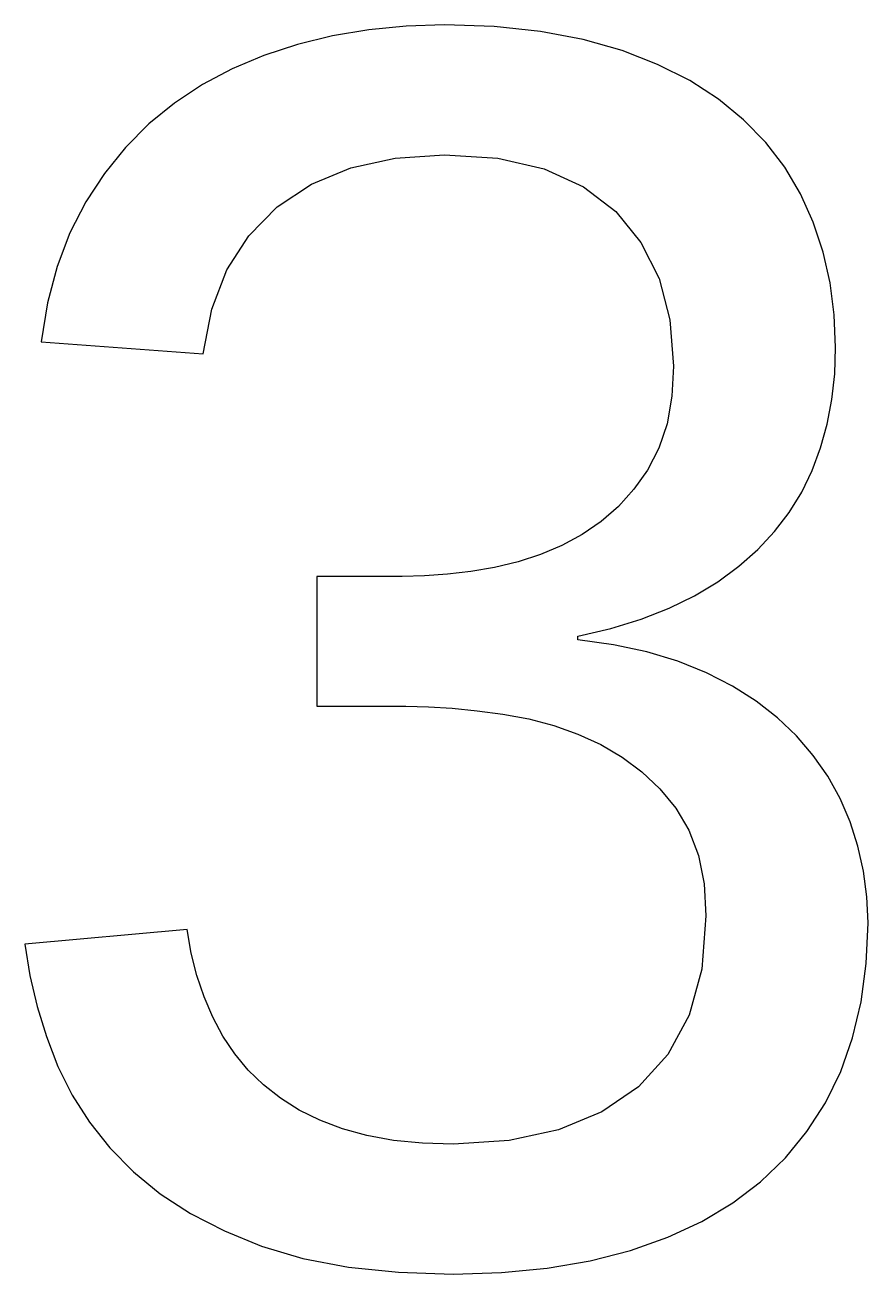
# Model space of a CAD drawing. Header units: metres. Extents: x 0.26 to 3.58, y -0.06 to 4.86.
import ezdxf

# ---------------------------------------------------------------- set-up
doc = ezdxf.new("R2010")
doc.units = ezdxf.units.M

msp = doc.modelspace()

# ---------------------------------------------------------------- linework, layer by layer
for p, q in [((1.61349, 4.84474), (1.47061, 4.82068)), ((1.76062, 4.85918), (1.61349, 4.84474)), ((1.91199, 4.864), (1.76062, 4.85918)), ((2.10881, 4.85768), (1.91199, 4.864)), ((2.29124, 4.83875), (2.10881, 4.85768)), ((2.4593, 4.80717), (2.29124, 4.83875)), ((1.33199, 4.78699), (1.19925, 4.74405)), ((1.47061, 4.82068), (1.33199, 4.78699)), ((2.61299, 4.76299), (2.4593, 4.80717)), ((1.19925, 4.74405), (1.07399, 4.69124)), ((2.75323, 4.70844), (2.61299, 4.76299)), ((1.07399, 4.69124), (0.956238, 4.62856)), ((2.87999, 4.64474), (2.75323, 4.70844)), ((2.99324, 4.57193), (2.87999, 4.64474)), ((0.956238, 4.62856), (0.845993, 4.556)), ((0.845993, 4.556), (0.744614, 4.4735)), ((3.09299, 4.48999), (2.99324, 4.57193)), ((3.1803, 4.40024), (3.09299, 4.48999)), ((0.744614, 4.4735), (0.652496, 4.381)), ((3.25525, 4.30299), (3.1803, 4.40024)), ((0.652496, 4.381), (0.569611, 4.27849)), ((1.543, 4.30049), (1.71774, 4.33911)), ((1.71774, 4.33911), (1.91199, 4.35199)), ((1.91199, 4.35199), (2.12262, 4.338)), ((2.12262, 4.338), (2.3055, 4.29599)), ((1.38774, 4.23611), (1.543, 4.30049)), ((2.3055, 4.29599), (2.46062, 4.226)), ((3.31781, 4.19824), (3.25525, 4.30299)), ((0.569611, 4.27849), (0.495987, 4.16599)), ((1.252, 4.146), (1.38774, 4.23611)), ((2.46062, 4.226), (2.588, 4.12799)), ((3.368, 4.086), (3.31781, 4.19824)), ((0.495987, 4.16599), (0.433243, 4.04337)), ((1.13962, 4.03249), (1.252, 4.146)), ((2.588, 4.12799), (2.68774, 4.00587)), ((0.433243, 4.04337), (0.382996, 3.91049)), ((3.40649, 3.96805), (3.368, 4.086)), ((1.0535, 3.89799), (1.13962, 4.03249)), ((2.68774, 4.00587), (2.75899, 3.86349)), ((3.43399, 3.84624), (3.40649, 3.96805)), ((0.382996, 3.91049), (0.345245, 3.76736)), ((0.993622, 3.74249), (1.0535, 3.89799)), ((2.75899, 3.86349), (2.80174, 3.70087)), ((3.45049, 3.72055), (3.43399, 3.84624)), ((0.345245, 3.76736), (0.319992, 3.614)), ((0.959991, 3.56599), (0.993622, 3.74249)), ((2.80174, 3.70087), (2.81599, 3.51799)), ((3.45599, 3.59099), (3.45049, 3.72055)), ((0.319992, 3.614), (0.959991, 3.56599)), ((3.4523, 3.48718), (3.45599, 3.59099)), ((2.81599, 3.51799), (2.80962, 3.39899)), ((3.44124, 3.38675), (3.4523, 3.48718)), ((2.80962, 3.39899), (2.7905, 3.29099)), ((3.42281, 3.28967), (3.44124, 3.38675)), ((2.7905, 3.29099), (2.75862, 3.19398)), ((3.39699, 3.196), (3.42281, 3.28967)), ((2.75862, 3.19398), (2.71399, 3.10799)), ((3.36386, 3.10631), (3.39699, 3.196)), ((2.71399, 3.10799), (2.65999, 3.03212)), ((3.32249, 3.02124), (3.36386, 3.10631)), ((2.65999, 3.03212), (2.599, 2.96449)), ((3.27287, 2.94081), (3.32249, 3.02124)), ((2.599, 2.96449), (2.53099, 2.90512)), ((3.215, 2.86499), (3.27287, 2.94081)), ((2.53099, 2.90512), (2.45599, 2.85399)), ((3.14874, 2.79405), (3.215, 2.86499)), ((2.37587, 2.81062), (2.29149, 2.77449)), ((2.45599, 2.85399), (2.37587, 2.81062)), ((2.29149, 2.77449), (2.20287, 2.74562)), ((3.07399, 2.72824), (3.14874, 2.79405)), ((2.10999, 2.724), (2.01631, 2.70824)), ((2.20287, 2.74562), (2.10999, 2.724)), ((2.99074, 2.66756), (3.07399, 2.72824)), ((1.745, 2.68799), (1.40799, 2.68799)), ((1.40799, 2.68799), (1.40799, 2.17599)), ((1.8338, 2.69025), (1.745, 2.68799)), ((1.92424, 2.69699), (1.8338, 2.69025)), ((2.01631, 2.70824), (1.92424, 2.69699)), ((2.89899, 2.612), (2.99074, 2.66756)), ((2.79861, 2.56262), (2.89899, 2.612)), ((2.68849, 2.51949), (2.79861, 2.56262)), ((2.56862, 2.48262), (2.68849, 2.51949)), ((2.439, 2.452), (2.56862, 2.48262)), ((2.439, 2.43799), (2.439, 2.452)), ((2.5798, 2.41862), (2.439, 2.43799)), ((2.71124, 2.39049), (2.5798, 2.41862)), ((2.8333, 2.35362), (2.71124, 2.39049)), ((2.946, 2.308), (2.8333, 2.35362)), ((3.04924, 2.25493), (2.946, 2.308)), ((3.14299, 2.19574), (3.04924, 2.25493)), ((1.40799, 2.17599), (1.75899, 2.17599)), ((1.75899, 2.17599), (1.849, 2.17406)), ((1.849, 2.17406), (1.94299, 2.16824)), ((3.22725, 2.13043), (3.14299, 2.19574)), ((1.94299, 2.16824), (2.04099, 2.15855)), ((2.04099, 2.15855), (2.14299, 2.14499)), ((2.14299, 2.14499), (2.2455, 2.12624)), ((2.2455, 2.12624), (2.34399, 2.09999)), ((3.30199, 2.05899), (3.22725, 2.13043)), ((2.34399, 2.09999), (2.43849, 2.06624)), ((2.43849, 2.06624), (2.52899, 2.02499)), ((2.52899, 2.02499), (2.61386, 1.97556)), ((3.36806, 1.98193), (3.30199, 2.05899)), ((2.61386, 1.97556), (2.6915, 1.91724)), ((3.42525, 1.89975), (3.36806, 1.98193)), ((2.6915, 1.91724), (2.76187, 1.85005)), ((3.47356, 1.81242), (3.42525, 1.89975)), ((2.76187, 1.85005), (2.825, 1.77399)), ((3.51299, 1.71999), (3.47356, 1.81242)), ((2.825, 1.77399), (2.87706, 1.68742)), ((2.87706, 1.68742), (2.91425, 1.58774)), ((3.54405, 1.62418), (3.51299, 1.71999)), ((2.91425, 1.58774), (2.93655, 1.47493)), ((3.56624, 1.52574), (3.54405, 1.62418)), ((3.57956, 1.42468), (3.56624, 1.52574)), ((2.93655, 1.47493), (2.94398, 1.349)), ((3.584, 1.321), (3.57956, 1.42468)), ((2.94398, 1.349), (2.92737, 1.13924)), ((0.895996, 1.295), (0.255997, 1.237)), ((0.91243, 1.20212), (0.895996, 1.295)), ((3.57724, 1.16136), (3.584, 1.321)), ((0.255997, 1.237), (0.275742, 1.11349)), ((0.934738, 1.11349), (0.91243, 1.20212)), ((2.92737, 1.13924), (2.87749, 0.956985)), ((3.55699, 1.0105), (3.57724, 1.16136)), ((0.275742, 1.11349), (0.303986, 0.991989)), ((0.962936, 1.02911), (0.934738, 1.11349)), ((0.303986, 0.991989), (0.340744, 0.872498)), ((0.996994, 0.94899), (0.962936, 1.02911)), ((3.52324, 0.868362), (3.55699, 1.0105)), ((1.03725, 0.874176), (0.996994, 0.94899)), ((2.87749, 0.956985), (2.79437, 0.802246)), ((0.340744, 0.872498), (0.385986, 0.75499)), ((1.084, 0.804749), (1.03725, 0.874176)), ((3.476, 0.734985), (3.52324, 0.868362)), ((1.13724, 0.740677), (1.084, 0.804749)), ((2.79437, 0.802246), (2.67799, 0.674988)), ((0.385986, 0.75499), (0.442123, 0.641617)), ((1.19699, 0.681992), (1.13724, 0.740677)), ((3.41574, 0.611435), (3.476, 0.734985)), ((0.442123, 0.641617), (0.510498, 0.534485)), ((1.26411, 0.629181), (1.19699, 0.681992)), ((2.67799, 0.674988), (2.53293, 0.575684)), ((1.33849, 0.582748), (1.26411, 0.629181)), ((3.34299, 0.497742), (3.41574, 0.611435)), ((1.42012, 0.542679), (1.33849, 0.582748)), ((1.50899, 0.508987), (1.42012, 0.542679)), ((2.53293, 0.575684), (2.36275, 0.504745)), ((0.510498, 0.534485), (0.59111, 0.433624)), ((1.60574, 0.4823), (1.50899, 0.508987)), ((2.36275, 0.504745), (2.16743, 0.462173)), ((3.25774, 0.393936), (3.34299, 0.497742)), ((1.711, 0.463242), (1.60574, 0.4823)), ((1.82474, 0.451797), (1.711, 0.463242)), ((1.94699, 0.447998), (1.82474, 0.451797)), ((2.16743, 0.462173), (1.94699, 0.447998)), ((0.59111, 0.433624), (0.68399, 0.338989)), ((3.15999, 0.299988), (3.25774, 0.393936)), ((0.68399, 0.338989), (0.790237, 0.252426)), ((3.05025, 0.216309), (3.15999, 0.299988)), ((0.790237, 0.252426), (0.909988, 0.174744)), ((2.92799, 0.14325), (3.05025, 0.216309)), ((0.909988, 0.174744), (1.04324, 0.105927)), ((1.04324, 0.105927), (1.18999, 0.04599)), ((2.79324, 0.08081), (2.92799, 0.14325)), ((2.646, 0.028992), (2.79324, 0.08081)), ((1.18999, 0.04599), (1.35237, -0.002121)), ((2.48749, -0.011673), (2.646, 0.028992)), ((1.35237, -0.002121), (1.53249, -0.036499)), ((1.53249, -0.036499), (1.73036, -0.057114)), ((2.1375, -0.058182), (2.31799, -0.040741)), ((2.31799, -0.040741), (2.48749, -0.011673)), ((1.73036, -0.057114), (1.946, -0.063995)), ((1.946, -0.063995), (2.1375, -0.058182))]:
    msp.add_line(p, q)

doc.saveas('drawing.dxf')
